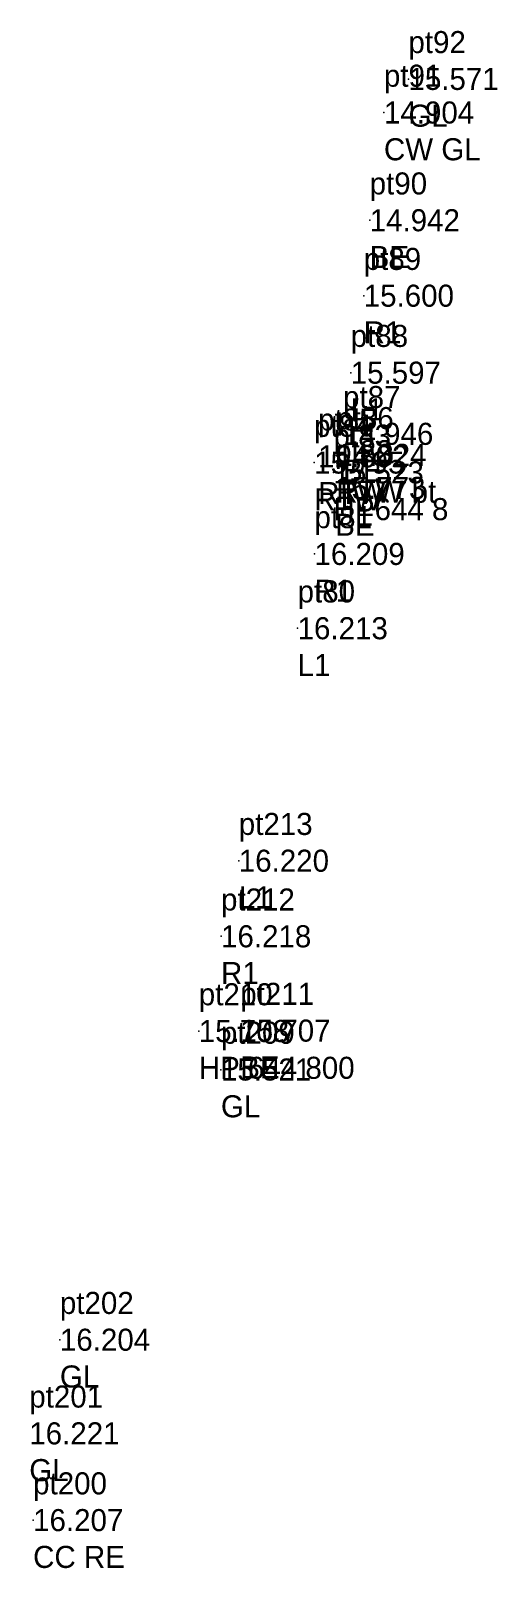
# Model space of a CAD drawing. Header units: metres. Extents: x 178081 to 737303, y 964681 to 975566.
# Drawn here: x 178375.86 to 178386.43, y 975471.73 to 975506.58 of the extents above; entities that cross this region are included whole.
import ezdxf

# ---------------------------------------------------------------- set-up
doc = ezdxf.new("R2010")
doc.units = ezdxf.units.M
doc.header["$MEASUREMENT"] = 0
doc.layers.add('SurveyPoint', color=4, linetype='Continuous', lineweight=0, true_color=0x00fffe)
doc.styles.get("Standard").update_dxf_attribs({"font": '', "height": 2.5})
doc.styles.get('Standard').set_extended_font_data('txt')

msp = doc.modelspace()

# ---------------------------------------------------------------- linework, layer by layer
at = {"layer": 'SurveyPoint'}
for p in [(178384.418, 975505.486, 15.571), (178383.863, 975504.724, 14.904), (178383.54, 975502.286, 14.942), (178383.405, 975500.576, 15.6), (178383.11, 975498.831, 15.597), (178382.937, 975497.445, 14.946), (178382.282, 975496.794, 15.795), (178382.373, 975496.935, 15.802), (178382.783, 975496.964, 14.824), (178382.722, 975496.568, 15.523), (178382.758, 975496.218, 15.773), (178382.29, 975494.723, 16.209), (178381.907, 975493.039, 16.213), (178380.574, 975487.77, 16.22), (178380.172, 975486.057, 16.218), (178379.668, 975483.906, 15.708), (178380.608, 975483.919, 15.707), (178380.17, 975483.034, 15.521), (178376.521, 975476.91, 16.204), (178375.914, 975472.821, 16.207)]:
    msp.add_point(p, dxfattribs=at)

# ---------------------------------------------------------------- texts
at = {"layer": 'SurveyPoint', "color": 7, "char_height": 0.5, "attachment_point": 4}
for s, insert, width in [('pt92\\P15.571\\PGL', (178384.418, 975505.486, 15.571), 3), ('pt91\\P14.904\\PCW GL', (178383.863, 975504.724, 14.904), 3), ('pt90\\P14.942\\PBE', (178383.54, 975502.286, 14.942), 3), ('pt89\\P15.600\\PR1', (178383.405, 975500.576, 15.6), 3), ('pt88\\P15.597\\PL1', (178383.11, 975498.831, 15.597), 3), ('pt87\\P14.946\\PBE', (178382.937, 975497.445, 14.946), 3), ('pt84\\P15.795\\PRTW', (178382.282, 975496.794, 15.795), 3), ('pt85\\P15.802\\PRTW', (178382.373, 975496.935, 15.802), 3), ('pt86\\P14.824\\PRTW bt', (178382.783, 975496.964, 14.824), 3.5), ('pt83\\P15.523\\PHP644 8', (178382.722, 975496.568, 15.523), 4), ('pt82\\P15.773\\PBE', (178382.758, 975496.218, 15.773), 3), ('pt81\\P16.209\\PR1', (178382.29, 975494.723, 16.209), 3), ('pt80\\P16.213\\PL1', (178381.907, 975493.039, 16.213), 3), ('pt213\\P16.220\\PL1', (178380.574, 975487.77, 16.22), 3), ('pt212\\P16.218\\PR1', (178380.172, 975486.057, 16.218), 3), ('pt210\\P15.708\\PHP 644 800', (178379.668, 975483.906, 15.708), 5.5), ('pt211\\P15.707\\PBE', (178380.608, 975483.919, 15.707), 3), ('pt209\\P15.521\\PGL', (178380.17, 975483.034, 15.521), 3), ('pt202\\P16.204\\PGL', (178376.521, 975476.91, 16.204), 3), ('pt201\\P16.221\\PGL', (178375.827, 975474.788, 16.221), 3), ('pt200\\P16.207\\PCC RE', (178375.914, 975472.821, 16.207), 3)]:
    msp.add_mtext(s, dxfattribs=dict(at, insert=insert, width=width))

doc.saveas('drawing.dxf')
